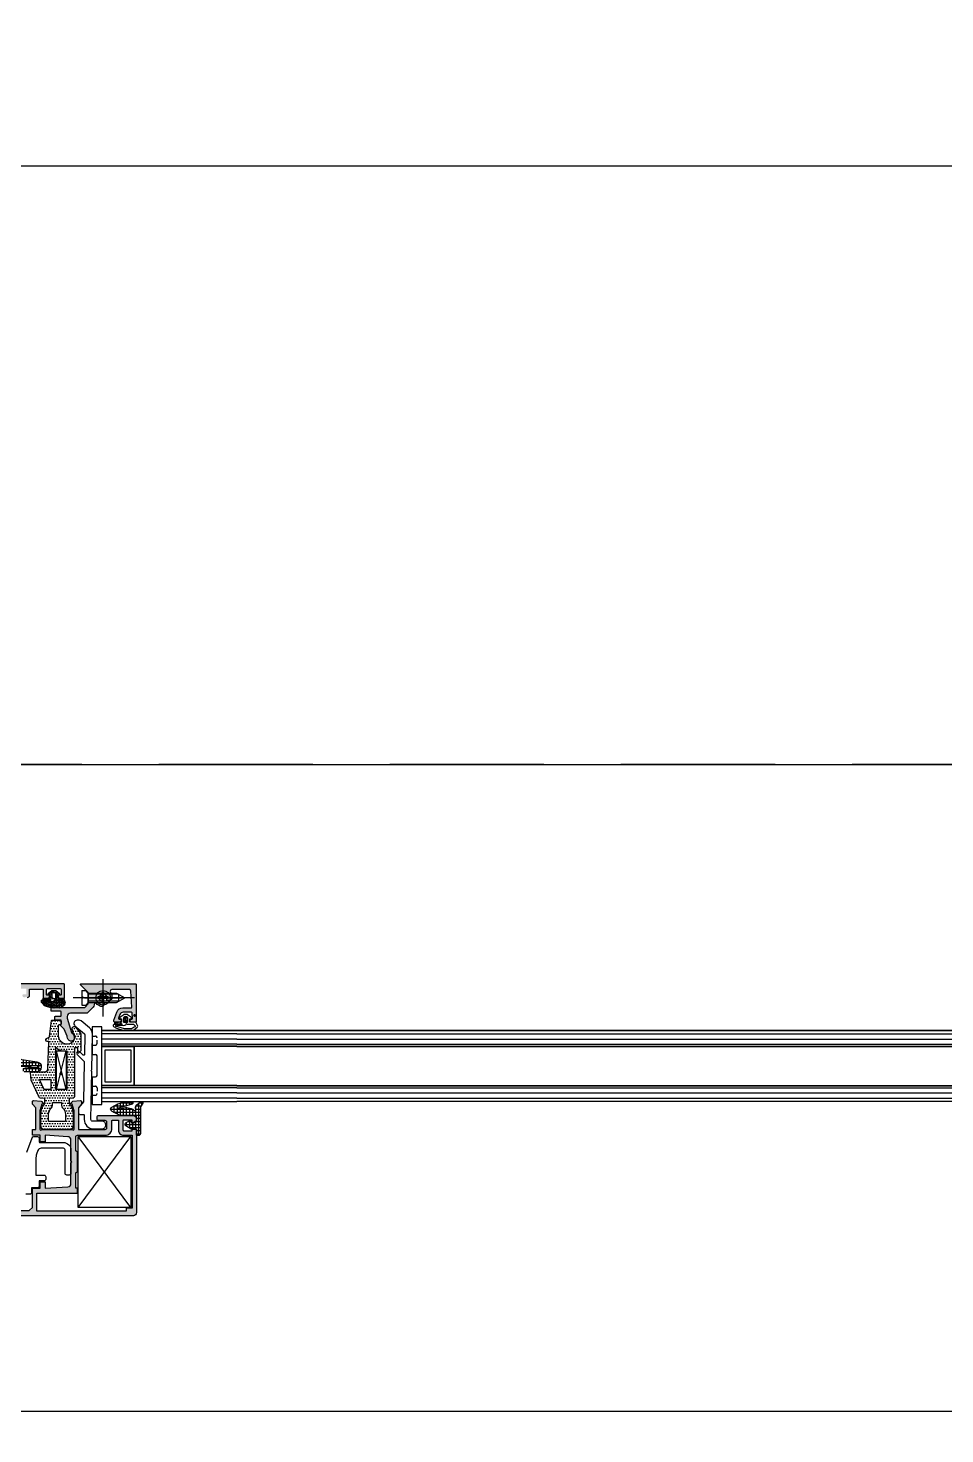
# Model space of a CAD drawing. Header units: inches. Extents: x 21 to 32698, y 13 to 3712.
# Drawn here: x 6170.08 to 6198.42, y 2561.39 to 2604.84 of the extents above; entities that cross this region are included whole.
import ezdxf

# ---------------------------------------------------------------- set-up
doc = ezdxf.new("R2010")
doc.units = ezdxf.units.IN
doc.header["$MEASUREMENT"] = 0
doc.set_wipeout_variables(frame=1)
for name, pattern in [('ACANSTGB', [0.354331, 0.15748, -0.03937, 0.03937, -0.03937, 0.03937, -0.03937]), ('AM_ISO08W050', [18, 12, -1.5, 3, -1.5]), ('AM_ISO08W050x2', [9, 6, -0.75, 1.5, -0.75]), ('DOT', [6.35, 0, -6.35]), ('IMPORT-HIDDEN2', [47.625, 31.75, -15.875])]:
    doc.linetypes.add(name, pattern=pattern)
for name, color, linetype, lineweight in [('Z_MİM_-KM-BEAM-RAY', 8, 'DOT', 25), ('Z_MİM_-KM-GLAZ', 8, 'Continuous', 25), ('Z_MİM_-KM-GLAZ-CURT', 8, 'Continuous', 25), ('Z_MİM_-KM-IZO-THERMAL', 8, 'Continuous', 25), ('Z_MİM_-KM-IZO-THERMAL-ROCKWOOL', 8, 'BATTING', 25), ('Z_MİM_-KM-PAINT', 8, 'Continuous', 25), ('Z_MİM_-KM-PATTERN-00', 8, 'Continuous', 25), ('Z_MİM_-KM-PAVEMENT', 8, 'Continuous', 25), ('Z_MİM_-KM-RAY-1', 8, 'IMPORT-HIDDEN2', 25), ('Z_MİM_-KM-STRS', 8, 'Continuous', 25), ('Z_MİM_-KM-WALL-PL', 8, 'Continuous', 25), ('Z_MİM_-KM-WALL-PLASTER', 8, 'Continuous', 25), ('Z_MİM_aksesuar_k', 8, 'Continuous', 25), ('Z_MİM_AM_4N', 8, 'Continuous', 25), ('Z_MİM_AM_7N', 8, 'AM_ISO08W050', 25), ('Z_MİM_fitiller_k', 8, 'Continuous', 25), ('Z_MİM_hatch_k', 8, 'Continuous', 25), ('Z_MİM_mennteşe_k', 8, 'Continuous', 25), ('Z_MİM_PROFIL', 8, 'Continuous', 25), ('Z_MİM_yazı_numara_k', 8, 'Continuous', 25)]:
    doc.layers.add(name, color=color, linetype=linetype, lineweight=lineweight)
doc.linetypes.add('BATTING', pattern='A,0.00254,-2.54,[134,ltypeshp.shx,S=2.54,R=0,X=-2.54,Y=0],-5.08,[134,ltypeshp.shx,S=2.54,R=180,X=2.54,Y=0],-2.54', length=10.16254)

# ---------------------------------------------------------------- blocks, each defined once
blk = doc.blocks.new('TRETUVAR')
at = {"layer": 'Z_MİM_-KM-PATTERN-00'}
h = blk.add_hatch(dxfattribs=at)
h.set_pattern_fill('AR-B816', color=256, scale=0.3, angle=90)
h.set_pattern_definition([(90, (21322.77, 490.03), (-60.96, 4e-15), []), (180, (21322.77, 490.03), (-60.96, -60.96), [60.96, -60.96])])
h.paths.add_polyline_path([(22632.772, 2700.032), (19252.772, 2700.032), (19252.772, 2750.032), (19097.772, 2750.032), (19097.772, 2610.032), (22542.772, 2610.032), (22542.772, 2080.13), (22697.772, 2080.13), (22697.772, 1460.13), (22542.772, 1460.13), (22542.772, 980.032), (21222.771, 980.032), (21222.771, 590.032), (20152.772, 590.032), (20152.772, 980.032), (19012.772, 980.032), (19012.775, 1635.031), (18722.771, 1635.031), (18722.772, 2610.032), (18807.772, 2610.032), (18807.772, 2750.032), (18632.772, 2750.032), (18632.771, 1545.031), (18922.774, 1545.031), (18922.771, 890.032), (19882.772, 890.032), (19882.772, 665.017), (20022.751, 665.033), (20022.77, 490.032), (21322.771, 490.032), (21322.771, 890.032), (22632.772, 890.032), (22632.772, 1220.13), (22797.772, 1220.13), (22797.772, 2180.13), (22632.772, 2180.13)])
h.paths.add_polyline_path([(19082.772, 2750.032), (18822.772, 2750.032), (18822.772, 2610.032), (19082.772, 2610.032)], flags=16)
at = {"layer": 'Z_MİM_-KM-PAVEMENT'}
blk.add_lwpolyline([(22542.772, 1460.13), (22542.772, 980.032), (21222.771, 980.032), (21222.771, 590.032), (20152.772, 590.032), (20152.772, 980.032), (19012.772, 980.032), (19012.775, 1635.031), (18722.771, 1635.031), (18722.772, 2610.032), (22542.772, 2610.032), (22542.772, 2080.13), (22697.772, 2080.13), (22697.772, 1460.13)], close=True, dxfattribs=at)
blk = doc.blocks.new('*U77')
blk.add_wipeout([(160, -25), (160, 16.5), (0, 16.5), (0, -25)])
at = {"layer": 'Z_MİM_fitiller_k'}
h = blk.add_hatch(dxfattribs=at)
h.set_pattern_fill('NET', color=256, scale=0.03, style=0)
h.set_pattern_definition([(360, (-28.46501, -112.98879), (0, 0.09525), []), (90, (-28.46501, -112.98879), (-0.09525, 0), [])])
h.paths.add_polyline_path([(8.593, -9.192, -0.938467), (8.568, -9.504), (8.221, -9.504, -1), (8.221, -9.377), (8.411, -9.357), (8.586, -9.375, 1.05449), (8.592, -9.316), (8.41, -9.335, -0.025541), (8.39, -9.336), (7.442, -9.336, 0.414214), (7.242, -9.536), (7.242, -9.765, -0.414214), (7.142, -9.865), (7.112, -9.865, -0.414214), (7.092, -9.845), (7.092, -9.735, 0.392414), (7.074, -9.715, 0.010057), (7.072, -9.714), (6.952, -9.714, 0.079637), (6.946, -9.715), (6.912, -9.715), (6.912, -9.766, -0.612814), (6.881, -9.783), (6.797, -9.712, -0.219402), (6.762, -9.636), (6.762, -9.433, -0.219402), (6.797, -9.357), (6.881, -9.286, -0.612814), (6.912, -9.302), (6.912, -9.353), (6.946, -9.353, 0.07964), (6.952, -9.354), (7.072, -9.354, 0.414214), (7.092, -9.334), (7.092, -8.983, 0.317837), (7.112, -8.954), (7.112, -8.895, 0.175452), (7.105, -8.876), (7.092, -8.86), (7.092, -8.858, 0.175452), (7.069, -8.794), (7.027, -8.743, -0.175452), (7.022, -8.73), (7.022, -8.656, -0.414214), (7.042, -8.636), (7.057, -8.636, -0.293333), (7.148, -8.694), (7.239, -8.893, 0.252372), (7.391, -9.007)])
h.paths.add_polyline_path([(7.037, -9.447), (6.925, -9.447, 0.414213), (6.86, -9.512), (6.86, -9.512), (6.86, -9.556, 0.414214), (6.925, -9.621), (7.037, -9.621, 0.414213), (7.102, -9.556), (7.102, -9.512, 0.414214)], flags=16)
h = blk.add_hatch(dxfattribs=at)
h.set_pattern_fill('NET', color=256, scale=0.03, style=0)
h.set_pattern_definition([(360, (-59.56336, -46.80462), (0, 0.09525), []), (90, (-59.56336, -46.80462), (-0.09525, 0), [])])
h.paths.add_polyline_path([(11.504, -10.64, -0.136845), (11.596, -10.695, 0.776158), (11.647, -10.667, -0.177279), (11.659, -10.53), (11.799, -10.427, -0.088217), (11.805, -10.424), (11.816, -10.424, -0.033998), (11.818, -10.425), (11.856, -10.442, -0.452425), (11.865, -10.47), (11.792, -10.59), (11.792, -11.414, -0.414214), (11.732, -11.474), (11.692, -11.474, -0.414214), (11.672, -11.454), (11.672, -11.274), (11.518, -11.274, -0.131652), (11.508, -11.272), (11.345, -11.178, -0.604052), (11.35, -11.072), (11.473, -11.013, -0.442426), (11.501, -11.024), (11.523, -11.087, 0.440011), (11.551, -11.098), (11.661, -11.047, 0.291473), (11.672, -11.029), (11.672, -10.874, 0.414214), (11.652, -10.854), (11.226, -10.854, -0.046127), (11.207, -10.853, -0.130851), (10.887, -10.7, -0.464272), (10.887, -10.608), (11.021, -10.532, -0.11389), (11.322, -10.44), (11.519, -10.426, -0.874771), (11.535, -10.504), (11.115, -10.629, 2.027799), (11.119, -10.649), (11.326, -10.612, -0.109518), (11.412, -10.616)])
at = {"layer": 'Z_MİM_hatch_k'}
h = blk.add_hatch(dxfattribs=at)
h.set_pattern_fill('NET3', color=256, scale=0.025, angle=90, style=0)
h.set_pattern_definition([(90, (-377.95019, -41.75843), (-0.079375, 0), []), (150, (-377.95019, -41.75843), (-0.0396875, -0.068740766), []), (210, (-377.95019, -41.75843), (0.0396875, -0.068740766), [])])
h.paths.add_polyline_path([(9.332, -7.521), (9.039, -7.523), (8.817, -7.449), (8.731, -7.359, -1.195775), (8.788, -7.298, -0.242322), (8.767, -7.257, -0.414214), (8.787, -7.237), (8.987, -7.237), (8.987, -7.127), (8.947, -7.127, -0.715976), (8.935, -7.091), (9.052, -7.001, -0.165518), (9.064, -6.997), (9.161, -6.997, -0.165518), (9.173, -7.001), (9.289, -7.091, -0.715976), (9.277, -7.127), (9.237, -7.127), (9.237, -7.237), (9.417, -7.237, -0.414214), (9.437, -7.257), (9.474, -7.38, -0.230034), (9.454, -7.42)])
h.paths.add_polyline_path([(9.071, -7.335, -2.287639), (9.152, -7.293, 0.664495), (9.118, -7.307), (9.118, -7.328, -0.376032)], flags=16)
h.paths.add_polyline_path([(9.085, -7.066), (9.047, -7.09), (9.047, -7.237), (9.177, -7.237), (9.177, -7.09), (9.139, -7.066, 0.292354)], flags=16)
h = blk.add_hatch(dxfattribs=at)
h.set_pattern_fill('NET3', color=256, scale=0.025, angle=90, style=0)
h.set_pattern_definition([(90, (-378.75496, -42.79575), (-0.079375, 0), []), (150, (-378.75496, -42.79575), (-0.0396875, -0.068740766), []), (210, (-378.75496, -42.79575), (0.0396875, -0.068740766), [])])
h.paths.add_polyline_path([(11.009, -7.974), (11.205, -7.994, -1.101917), (11.2, -8.044), (11.036, -8.044, -0.411763), (10.989, -7.994, -0.405658)])
h.paths.add_polyline_path([(11.522, -8.16, 0.177462), (11.554, -8.148), (11.589, -8.118, -0.135959), (11.637, -8.103, 1.955512), (11.635, -8.095), (11.633, -8.092, -0.633838), (11.643, -8.095, -0.463847), (11.641, -8.103, 0.146482), (11.589, -8.118), (11.54, -8.16)], flags=17)
h.paths.add_polyline_path([(11.307, -7.803), (11.269, -7.828), (11.269, -7.974), (11.399, -7.974), (11.399, -7.828), (11.361, -7.803, 0.292354)], flags=17)
h = blk.add_hatch(dxfattribs=at)
h.set_pattern_fill('DOTS', color=256, scale=0.05, style=0)
h.set_pattern_definition([(360, (-34.548796, -103.00683), (0.0396875, 0.079375), [0, -0.079375])])
h.paths.add_polyline_path([(9.712, -11.184, -0.414214), (9.612, -11.284), (8.812, -11.284, -0.414214), (8.712, -11.184), (8.712, -10.814, -0.178739), (8.832, -10.489), (8.832, -10.326), (8.697, -10.314, -0.267949), (8.656, -10.286), (8.41, -9.758), (8.394, -9.526, -0.434812), (8.414, -9.504), (8.929, -9.504), (8.932, -9.411, 0.017432), (8.932, -9.404), (8.961, -8.587, 0.450467), (8.941, -8.564), (8.911, -8.564, -0.791418), (8.888, -8.47), (8.981, -8.423), (9.042, -7.922, -0.378866), (9.062, -7.904), (9.292, -7.904, -1.732051), (9.249, -7.979, 0.300347), (9.252, -8.034), (9.252, -8.328, 0.891613), (9.766, -8.476), (9.681, -8.181, -0.810647), (9.784, -8.126), (9.929, -8.298, -0.176327), (9.952, -8.362), (9.952, -8.764), (9.752, -8.764), (9.752, -10.266, -0.388879), (9.707, -10.316), (9.592, -10.326), (9.592, -10.489, -0.178739), (9.712, -10.814)])
h.paths.add_polyline_path([(9.352, -10.454), (9.352, -10.595, -0.255924), (9.472, -10.814), (9.472, -11.044), (8.952, -11.044), (8.952, -10.814, -0.255924), (9.072, -10.595), (9.072, -10.454)], flags=16)
h.paths.add_polyline_path([(9.512, -10.054), (9.512, -8.854), (9.355, -8.854, -0.105295), (9.172, -8.746), (9.172, -10.054)], flags=16)
h.paths.add_polyline_path([(9.022, -10.054), (9.022, -9.744), (8.669, -9.744), (8.813, -10.054)], flags=16)
h = blk.add_hatch(color=256, dxfattribs=at)
h.paths.add_polyline_path([(8.452, -11.444, 0.414214), (8.472, -11.464), (8.692, -11.464), (8.692, -11.664), (8.842, -11.664), (8.842, -11.464), (9.549, -11.509, -0.396047), (9.642, -11.608), (9.642, -12.254), (9.672, -12.284), (9.642, -12.314), (9.642, -12.96, -0.396047), (9.549, -13.06), (8.842, -13.104), (8.842, -12.904), (8.692, -12.904), (8.692, -13.104), (8.472, -13.104, 0.414214), (8.452, -13.124), (8.452, -13.694), (8.365, -13.782, -0.200592), (8.336, -13.794), (7.322, -13.794, -0.414214), (7.302, -13.774), (7.302, -13.554), (7.166, -13.554, 0.312902), (7.119, -13.587), (7.104, -13.627, 0.523343), (7.122, -13.654), (7.182, -13.654, -0.414214), (7.202, -13.674), (7.202, -13.764, -0.414214), (7.152, -13.814), (6.792, -13.814, -0.414214), (6.742, -13.764), (6.742, -13.674, -0.414214), (6.762, -13.654), (6.822, -13.654, 0.523343), (6.841, -13.627), (6.826, -13.587, 0.312902), (6.779, -13.554), (6.667, -13.554), (6.642, -13.554), (6.642, -13.934, 0.414214), (6.662, -13.954), (11.572, -13.954, 0.414214), (11.672, -13.854), (11.672, -11.294, 0.414214), (11.652, -11.274), (11.552, -11.274, 0.414214), (11.532, -11.294), (11.532, -11.324), (11.272, -11.324, -0.414214), (11.252, -11.304), (11.252, -11.014, -0.414214), (11.272, -10.994), (11.532, -10.994), (11.532, -11.064, 0.57735), (11.562, -11.082), (11.662, -11.024, 0.267949), (11.672, -11.007), (11.672, -10.954, 0.414214), (11.572, -10.854), (10.502, -10.854, 0.414214), (10.452, -10.904), (10.452, -10.964, 0.414214), (10.502, -11.014), (10.702, -11.014, -0.414214), (10.752, -11.064), (10.752, -11.234, -0.414214), (10.702, -11.284), (9.872, -11.284), (9.872, -10.614), (9.965, -10.503, 0.175452), (9.972, -10.484), (9.972, -10.424, 0.440011), (9.94, -10.395), (9.699, -10.416, 0.176327), (9.687, -10.421), (9.648, -10.46, 0.573146), (9.657, -10.494), (9.685, -10.501), (9.742, -10.714), (9.742, -11.274, -0.843039), (9.684, -11.284), (8.741, -11.284, -0.843039), (8.682, -11.274), (8.682, -10.714), (8.739, -10.501), (8.768, -10.494, 0.573146), (8.777, -10.46), (8.738, -10.421, 0.176327), (8.725, -10.416), (8.485, -10.395, 0.440011), (8.452, -10.424), (8.452, -10.484, 0.175452), (8.459, -10.503), (8.552, -10.614), (8.552, -11.284), (8.472, -11.284, 0.414214), (8.452, -11.304)])
h.paths.add_polyline_path([(11.532, -11.464), (11.532, -13.714), (11.352, -13.714), (11.352, -13.814), (8.592, -13.814), (8.592, -13.254), (9.792, -13.254), (9.842, -13.254), (9.842, -13.104), (9.792, -13.104), (9.792, -12.624), (9.842, -12.584), (9.842, -11.984), (9.792, -11.944), (9.792, -11.514, -0.414214), (9.842, -11.464), (10.702, -11.464, 0.414214), (10.912, -11.254), (10.912, -11.014, -0.414214), (10.932, -10.994), (11.112, -10.994), (11.112, -11.304, 0.414214), (11.272, -11.464)], flags=16)
at = {"layer": 'Z_MİM_PROFIL'}
h = blk.add_hatch(color=256, dxfattribs=at)
h.paths.add_polyline_path([(4.842, -7.164, -0.447214), (4.82, -7.184, -0.381966), (4.642, -6.986), (4.642, -6.804, -0.414214), (4.662, -6.784), (9.422, -6.784, -0.414214), (9.442, -6.804), (9.442, -7.234), (9.306, -7.234, -0.746966), (9.278, -7.142, 0.236898), (9.262, -7.134), (9.342, -7.134), (9.342, -6.924), (8.882, -6.924), (8.882, -7.134), (8.962, -7.134, -4.221222), (8.946, -7.142, -0.746966), (8.919, -7.234), (8.782, -7.234), (8.782, -6.944), (8.362, -6.944), (8.362, -7.144, -0.742955), (8.252, -7.178, -1.074745), (8.158, -7.104), (8.262, -7.104), (8.262, -6.934), (7.222, -6.934), (7.222, -7.104), (7.327, -7.104, -0.648232), (7.282, -7.204), (7.162, -7.204, -0.414214), (7.102, -7.144), (7.102, -6.954), (6.742, -6.954), (6.742, -7.684), (6.712, -7.714), (6.742, -7.744), (6.742, -8.473), (7.096, -8.417, -0.461006), (7.142, -8.457), (7.142, -8.578, -0.368919), (7.109, -8.618), (7.012, -8.633), (7.012, -8.764), (7.105, -8.876, -0.697699), (7.077, -8.925, -1.138359), (7.08, -8.984), (6.839, -8.963, -0.176327), (6.827, -8.957), (6.809, -8.939), (6.89, -8.634), (6.881, -8.634, 0.707107), (6.824, -8.634), (5.942, -8.634), (5.061, -8.634, 0.843039), (5.002, -8.644), (5.002, -8.664), (5.076, -8.939), (5.058, -8.957, -0.176327), (5.045, -8.963), (4.805, -8.984, -1.138359), (4.807, -8.925, -0.697699), (4.779, -8.876), (4.872, -8.764), (4.872, -8.633), (4.776, -8.618, -0.368919), (4.742, -8.578), (4.742, -8.457, -0.461006), (4.789, -8.417), (5.142, -8.473), (5.142, -7.744), (5.172, -7.714), (5.142, -7.684), (5.142, -6.954), (4.842, -6.954)])
h.paths.add_polyline_path([(6.572, -8.474), (6.572, -8.274), (6.602, -8.274), (6.602, -7.154), (6.572, -7.154), (6.572, -6.954), (5.942, -6.954), (5.312, -6.954), (5.312, -7.154), (5.282, -7.154), (5.282, -8.274), (5.312, -8.274), (5.312, -8.474), (5.942, -8.474)], flags=16)
blk.add_hatch(color=256, dxfattribs=at).paths.add_polyline_path([(10.179, -7.055), (9.943, -6.819, -0.668179), (9.957, -6.784), (11.644, -6.784, -0.414214), (11.664, -6.804), (11.664, -7.974), (11.527, -7.974, -0.479475), (11.478, -7.914, -0.732886), (11.509, -7.869, 0.684518), (11.543, -7.853), (11.534, -7.664), (11.253, -7.664, 0.315299), (11.159, -7.73), (11.117, -7.848, 0.520567), (11.135, -7.874), (11.184, -7.874, -0.523343), (11.203, -7.901, -0.743381), (11.141, -7.974), (11.014, -7.974, -0.520567), (10.967, -7.907), (11.059, -7.656, -0.315299), (11.246, -7.524), (11.526, -7.524), (11.499, -7.012, 0.39896), (11.449, -6.964), (10.906, -6.964, 0.616747), (10.865, -7.044, -0.084286), (10.909, -7.129, -0.199477), (10.905, -7.167, -0.563498), (10.798, -7.301, -0.572963), (10.751, -7.25, 2.811597), (10.625, -7.334, -0.341999), (10.661, -7.367, -0.6163), (10.577, -7.483, -0.159853), (10.429, -7.395, 0.693564), (10.359, -7.421), (10.359, -7.438, -0.198912), (10.33, -7.509), (10.174, -7.665, -0.198942), (10.103, -7.694), (9.624, -7.694, 0.414217), (9.524, -7.794), (9.524, -7.831), (9.663, -8.315, -2.49922), (9.529, -8.413), (9.434, -8.19), (9.328, -8.083, -0.414214), (9.328, -8.055), (9.344, -8.039), (9.344, -7.904), (9.164, -7.904, -0.41418), (9.144, -7.884), (9.144, -7.804, -0.414214), (9.164, -7.784), (9.344, -7.784), (9.344, -7.634), (9.049, -7.634, -0.414214), (9.029, -7.614), (9.029, -7.534, -0.414214), (9.049, -7.514), (10.07, -7.514), (10.179, -7.405), (10.179, -7.236), (10.2, -7.214), (10.179, -7.193)])
at = {"layer": 'Z_MİM_yazı_numara_k'}
h = blk.add_hatch(dxfattribs=at)
h.set_pattern_fill('LINE', color=256, scale=0.0375, angle=45, style=0)
h.set_pattern_definition([(45, (87.064106, -24.7662816), (-0.00331456304, 0.00331456304), [])])
edge = h.paths.add_edge_path()
edge.add_arc((11.613, -7.761), 0.0271, 0, 360)
h = blk.add_hatch(dxfattribs=at)
h.set_pattern_fill('LINE', color=256, scale=0.0375, angle=45, style=0)
h.set_pattern_definition([(45, (84.784276, -22.961216), (-0.00331456304, 0.00331456304), [])])
edge = h.paths.add_edge_path()
edge.add_arc((9.333, -9.566), 0.0271, 0, 360)
for p, q in [((9.979, -6.989), (10.099, -6.989)), ((9.979, -6.989), (9.979, -7.439)), ((10.063, -7.214), (9.979, -7.189)), ((10.063, -7.214), (9.979, -7.24)), ((10.179, -7.069), (10.099, -6.989)), ((10.179, -7.359), (10.099, -7.439)), ((10.179, -7.069), (11.049, -7.069)), ((10.179, -7.069), (10.179, -7.359)), ((10.179, -7.359), (11.049, -7.359)), ((10.477, -7.189), (10.477, -7.24)), ((10.611, -7.189), (10.477, -7.189)), ((10.611, -7.24), (10.477, -7.24)), ((10.662, -7.054), (10.611, -7.054)), ((10.611, -7.189), (10.611, -7.054)), ((10.611, -7.374), (10.611, -7.24)), ((10.662, -7.374), (10.611, -7.374)), ((10.662, -7.189), (10.662, -7.054)), ((10.797, -7.189), (10.662, -7.189)), ((10.662, -7.374), (10.662, -7.24)), ((10.797, -7.24), (10.662, -7.24)), ((10.797, -7.189), (10.797, -7.24)), ((11.049, -7.069), (11.309, -7.214)), ((11.049, -7.359), (11.309, -7.214)), ((9.979, -7.439), (10.099, -7.439)), ((10.299, -8.964), (10.399, -8.964)), ((10.449, -9.614), (10.449, -9.014)), ((10.299, -9.664), (10.399, -9.664))]:
    blk.add_line(p, q)
at = {"linetype": 'ACANSTGB', "ltscale": 0.01}
for p, q in [((10.299, -8.399), (10.399, -8.399)), ((10.299, -8.679), (10.399, -8.679)), ((10.449, -8.629), (10.449, -8.449)), ((10.299, -9.949), (10.399, -9.949)), ((10.299, -10.229), (10.399, -10.229)), ((10.449, -9.999), (10.449, -10.179))]:
    blk.add_line(p, q, dxfattribs=at)
blk.add_lwpolyline([(10.299, -9.664), (10.299, -10.514), (10.599, -10.514), (10.599, -8.114), (10.299, -8.114), (10.299, -8.964)])
blk.add_circle((10.637, -7.214), 0.225)
for centre, start, end in [((10.399, -8.449), 0, 90), ((10.399, -8.629), 270, 0), ((10.399, -9.999), 0, 90), ((10.399, -10.179), 270, 0)]:
    blk.add_arc(centre, 0.05, start, end, dxfattribs=at)
for centre, start, end in [((10.399, -9.014), 0, 90), ((10.399, -9.614), 270, 0)]:
    blk.add_arc(centre, 0.05, start, end)
at = {"layer": 'Z_MİM_-KM-GLAZ-CURT'}
blk.add_lwpolyline([(0, 15), (0, 18.5), (160, 18.5), (160, 15)], dxfattribs=at)
at = {"layer": 'Z_MİM_-KM-RAY-1', "ltscale": 0.15}
for p, q in [((160, 0), (0, 0)), ((160, -20), (0, -20))]:
    blk.add_line(p, q, dxfattribs=at)
at = {"layer": 'Z_MİM_aksesuar_k'}
for p, q in [((10.599, -10.424), (10.599, -8.224)), ((14.772, -8.224), (10.599, -8.224)), ((10.599, -8.224), (14.772, -8.224)), ((14.772, -8.224), (74.256, -8.224)), ((74.256, -8.224), (14.772, -8.224)), ((14.772, -8.333), (10.599, -8.333)), ((14.772, -8.491), (10.599, -8.491)), ((14.772, -8.65), (10.599, -8.65)), ((14.772, -8.333), (74.256, -8.333)), ((14.772, -8.491), (74.256, -8.491)), ((14.772, -8.65), (74.256, -8.65)), ((9.192, -10.054), (9.492, -8.854)), ((9.492, -10.054), (9.192, -8.854)), ((14.772, -8.709), (10.599, -8.709)), ((14.772, -8.724), (10.599, -8.724)), ((11.595, -9.924), (11.595, -8.724)), ((14.772, -8.709), (74.256, -8.709)), ((14.772, -8.724), (74.256, -8.724)), ((14.772, -9.924), (10.599, -9.924)), ((14.772, -9.94), (10.599, -9.94)), ((14.772, -9.924), (74.256, -9.924)), ((14.772, -9.94), (74.256, -9.94)), ((14.772, -9.999), (10.599, -9.999)), ((14.772, -10.157), (10.599, -10.157)), ((14.772, -10.316), (10.599, -10.316)), ((10.599, -10.424), (14.772, -10.424)), ((14.772, -9.999), (74.256, -9.999)), ((14.772, -10.157), (74.256, -10.157)), ((14.772, -10.316), (74.256, -10.316)), ((74.256, -10.424), (14.772, -10.424)), ((9.868, -13.701), (11.498, -11.501)), ((11.498, -13.701), (9.868, -11.501))]:
    blk.add_line(p, q, dxfattribs=at)
for points in [[(9.192, -8.854), (9.492, -8.854), (9.492, -10.054), (9.192, -10.054)], [(11.595, -9.924), (10.599, -9.924), (10.599, -8.724), (11.595, -8.724)], [(11.495, -9.824), (10.699, -9.824), (10.699, -8.824), (11.495, -8.824)], [(11.498, -13.701), (9.868, -13.701), (9.868, -11.501), (11.498, -11.501)]]:
    blk.add_lwpolyline(points, close=True, dxfattribs=at)
at = {"layer": 'Z_MİM_AM_4N'}
for p, q in [((11.114, -7.105), (10.179, -7.105)), ((11.114, -7.323), (10.179, -7.323)), ((11.114, -7.105), (11.114, -7.323))]:
    blk.add_line(p, q, dxfattribs=at)
at = {"layer": 'Z_MİM_AM_7N', "linetype": 'AM_ISO08W050x2'}
for p, q in [((10.637, -7.789), (10.637, -6.639)), ((11.609, -7.214), (9.709, -7.214)), ((10.062, -7.214), (11.212, -7.214))]:
    blk.add_line(p, q, dxfattribs=at)
at = {"layer": 'Z_MİM_fitiller_k'}
for points in [[(9.237, -7.217), (9.237, -7.127), (9.277, -7.127, 0.715976), (9.289, -7.091), (9.173, -7.001, 0.165518), (9.161, -6.997), (9.064, -6.997, 0.165518), (9.052, -7.001), (8.935, -7.091, 0.715976), (8.947, -7.127), (8.987, -7.127), (8.987, -7.217, -0.414214), (8.967, -7.237), (8.787, -7.237, 0.414214), (8.767, -7.257, 0.414214), (8.817, -7.307), (8.993, -7.303, -0.117448), (9.009, -7.307, -0.400605), (8.99, -7.315, -0.053856), (8.961, -7.314, 0.000634), (8.96, -7.314), (8.764, -7.304, 0.770223), (8.738, -7.366), (8.817, -7.449), (9.039, -7.523), (9.332, -7.521), (9.456, -7.418, 0.218314), (9.474, -7.38), (9.437, -7.257, 0.414214), (9.417, -7.237), (9.257, -7.237, -0.414214)], [(8.812, -7.358), (8.857, -7.384), (9.051, -7.453), (9.287, -7.451, 0.177462), (9.319, -7.439), (9.336, -7.425, -0.076022), (9.404, -7.386, 0.346278), (9.415, -7.362, -0.000523), (9.415, -7.362, -0.025659), (9.404, -7.351), (9.367, -7.307), (9.187, -7.307, -0.196262), (9.152, -7.293, 0.664495), (9.118, -7.307), (9.118, -7.328, -0.376032), (9.071, -7.335), (8.85, -7.345, -0.219372), (8.829, -7.339, 1.523096)], [(9.139, -7.066, 0.292354), (9.085, -7.066), (9.056, -7.084, 0.255859), (9.047, -7.101), (9.047, -7.217, 0.414214), (9.067, -7.237), (9.157, -7.237, 0.414214), (9.177, -7.217), (9.177, -7.101, 0.255859), (9.168, -7.084)], [(11.459, -7.954), (11.459, -7.864), (11.499, -7.864, 0.715976), (11.511, -7.828), (11.394, -7.739, 0.165518), (11.382, -7.734), (11.285, -7.734, 0.165518), (11.273, -7.739), (11.157, -7.828, 0.715976), (11.169, -7.864), (11.209, -7.864), (11.209, -7.954, -0.414214), (11.189, -7.974), (11.009, -7.974, 0.414214), (10.989, -7.994, 0.423058), (11.039, -8.044), (11.2, -8.044, 0.196262), (11.219, -8.041, -0.661044), (11.211, -8.055, 0.148078), (11.182, -8.052, 0.000634), (11.182, -8.052), (10.986, -8.041, 0.770223), (10.959, -8.103), (11.052, -8.159), (11.274, -8.232), (11.566, -8.23), (11.691, -8.128, 0.218314), (11.708, -8.09), (11.659, -7.994, 0.414214), (11.639, -7.974), (11.479, -7.974, -0.414214)], [(11.361, -7.803, 0.292354), (11.307, -7.803), (11.278, -7.822, 0.255859), (11.269, -7.839), (11.269, -7.954, 0.414214), (11.289, -7.974), (11.379, -7.974, 0.414214), (11.399, -7.954), (11.399, -7.839, 0.255859), (11.39, -7.822)], [(11.034, -8.093), (11.085, -8.101), (11.285, -8.162), (11.522, -8.16, 0.177462), (11.554, -8.148), (11.57, -8.134, -0.203511), (11.637, -8.103, 0.732657), (11.643, -8.095, 0.410363), (11.636, -8.09, 0.416483), (11.628, -8.087), (11.589, -8.044), (11.408, -8.044, -0.196262), (11.373, -8.03, 0.664495), (11.339, -8.044), (11.331, -8.058, -0.219093), (11.257, -8.078), (11.094, -8.076, -0.13878), (11.035, -8.071, 1.356329)], [(11.792, -11.414, -0.414214), (11.732, -11.474), (11.692, -11.474, -0.414214), (11.672, -11.454), (11.672, -11.274), (11.518, -11.274, -0.131652), (11.508, -11.272), (11.345, -11.178, -0.604052), (11.35, -11.072), (11.473, -11.013, -0.442426), (11.501, -11.024), (11.523, -11.087, 0.440011), (11.551, -11.098), (11.661, -11.047, 0.291473), (11.672, -11.029), (11.672, -10.874, 0.414214), (11.652, -10.854), (11.226, -10.854, -0.046127), (11.207, -10.853, -0.130851), (10.887, -10.7, -0.464272), (10.887, -10.608), (11.021, -10.532, -0.11389), (11.322, -10.44), (11.519, -10.426, -0.916331), (11.531, -10.505), (11.115, -10.629, 2.027799), (11.119, -10.649), (11.326, -10.612, -0.109518), (11.412, -10.616), (11.504, -10.64, -0.136845), (11.596, -10.695, 0.776158), (11.647, -10.667, -0.177279), (11.659, -10.53), (11.799, -10.427, -0.088217), (11.805, -10.424), (11.816, -10.424, -0.033998), (11.818, -10.425), (11.856, -10.442, -0.452425), (11.865, -10.47), (11.792, -10.59)]]:
    blk.add_lwpolyline(points, format="xyb", close=True, dxfattribs=at)
for points in [[(8.221, -9.377), (8.411, -9.357), (8.586, -9.375, 1.05449), (8.592, -9.316), (8.411, -9.334, -0.026186), (8.39, -9.336), (7.442, -9.336, 0.414214)], [(7.391, -9.007), (8.593, -9.192, -0.938467), (8.568, -9.504), (8.221, -9.504, -1)]]:
    blk.add_lwpolyline(points, format="xyb", dxfattribs=at)
at = {"layer": 'Z_MİM_hatch_k'}
for points in [[(9.611, -10.324, 0.388879), (9.592, -10.344), (9.592, -10.482, 0.175046), (9.597, -10.495, -0.175046), (9.712, -10.814), (9.712, -11.184, -0.414214), (9.612, -11.284), (8.812, -11.284, -0.414214), (8.712, -11.184), (8.712, -10.814, -0.175046), (8.828, -10.495, 0.175046), (8.832, -10.482), (8.832, -10.344, 0.388879), (8.814, -10.324), (8.697, -10.314, -0.267949), (8.656, -10.286), (8.41, -9.758), (8.394, -9.526, -0.434812), (8.414, -9.504), (8.832, -9.504, 0.414214), (8.932, -9.404), (8.961, -8.587, 0.450467), (8.941, -8.564), (8.911, -8.564, -0.791418), (8.888, -8.47), (8.971, -8.428, 0.251345), (8.982, -8.413), (9.042, -7.922, -0.378866), (9.062, -7.904), (9.292, -7.904, -0.414214), (9.342, -7.954), (9.342, -8.004, -0.414214), (9.292, -8.054), (9.272, -8.054, 0.414214), (9.252, -8.074), (9.252, -8.407, 0.052578), (9.255, -8.428, 0.641753), (9.732, -8.535, 0.163753), (9.752, -8.474), (9.752, -8.436, 0.07045), (9.75, -8.422), (9.681, -8.181, -0.810647), (9.784, -8.126), (9.929, -8.298, -0.176327), (9.952, -8.362), (9.952, -8.832, -0.198912), (9.938, -8.867), (9.886, -8.919, -0.668179), (9.852, -8.904), (9.852, -8.764), (9.752, -8.764), (9.752, -10.266, -0.388879), (9.707, -10.316)], [(9.355, -8.854), (9.512, -8.854), (9.512, -10.054), (9.172, -10.054), (9.172, -8.746, 0.105295)], [(9.352, -10.454), (9.352, -10.546, 0.213422), (9.386, -10.621, -0.213422), (9.472, -10.814), (9.472, -11.044), (8.952, -11.044), (8.952, -10.814, -0.213422), (9.039, -10.621, 0.213422), (9.072, -10.546), (9.072, -10.454)], [(11.112, -11.304, 0.414214), (11.272, -11.464), (11.532, -11.464), (11.532, -13.714), (11.352, -13.714), (11.352, -13.814), (8.592, -13.814), (8.592, -13.254), (9.792, -13.254), (9.842, -13.254), (9.842, -13.104), (9.792, -13.104), (9.792, -12.624), (9.842, -12.584), (9.842, -11.984), (9.792, -11.944), (9.792, -11.514, -0.414214), (9.842, -11.464), (10.702, -11.464, 0.414214), (10.912, -11.254), (10.912, -11.014, -0.414214), (10.932, -10.994), (11.112, -10.994)], [(9.792, -11.514, -0.414214), (9.842, -11.464), (10.702, -11.464, 0.414214), (10.912, -11.254), (10.912, -11.014, -0.414214), (10.932, -10.994), (11.112, -10.994), (11.112, -11.304, 0.414214), (11.272, -11.464), (11.532, -11.464), (11.532, -13.714), (11.352, -13.714), (11.352, -13.814), (8.592, -13.814), (8.592, -13.254), (9.792, -13.254), (9.842, -13.254), (9.842, -13.104), (9.792, -13.104), (9.792, -12.624), (9.842, -12.584), (9.842, -11.984), (9.792, -11.944)], [(11.112, -11.304, 0.414214), (11.272, -11.464), (11.532, -11.464), (11.532, -13.714), (11.352, -13.714), (11.352, -13.814), (8.592, -13.814), (8.592, -13.254), (9.792, -13.254), (9.842, -13.254), (9.842, -13.104), (9.792, -13.104), (9.792, -12.624), (9.842, -12.584), (9.842, -11.984), (9.792, -11.944), (9.792, -11.514, -0.414214), (9.842, -11.464), (10.702, -11.464, 0.414214), (10.912, -11.254), (10.912, -11.014, -0.414214), (10.932, -10.994), (11.112, -10.994)]]:
    blk.add_lwpolyline(points, format="xyb", close=True, dxfattribs=at)
for points in [[(10.052, -10.974, 0.419335), (10.342, -11.269), (10.602, -11.269, 1), (10.602, -11.029), (10.312, -11.029, -0.419335), (10.262, -10.979), (10.288, -9.499, 0.198912), (10.282, -9.485), (10.267, -9.469), (10.283, -9.454, 0.198912), (10.289, -9.44), (10.308, -8.351, 0.226277), (10.215, -8.148), (9.959, -7.933, 0.176327), (9.895, -7.909), (9.833, -7.909, 0.700208), (9.768, -8.086), (10.061, -8.332, -0.226277), (10.068, -8.347), (10.057, -8.974, -0.661886), (10.023, -8.988), (9.922, -8.887, 1), (9.837, -8.972), (10.047, -9.182, -0.203452), (10.053, -9.197), (10.032, -10.421, -0.170958), (10.027, -10.434), (9.884, -10.605, 0.175452), (9.872, -10.637), (9.872, -10.769, 0.414214), (9.922, -10.819), (10.032, -10.819, -0.414214), (10.052, -10.839), (10.052, -10.989)], [(7.322, -13.794), (8.336, -13.794, 0.200592), (8.365, -13.782), (8.452, -13.694), (8.452, -13.124, -0.414214), (8.472, -13.104), (8.692, -13.104), (8.692, -12.904), (8.842, -12.904), (8.842, -13.104), (9.549, -13.06, 0.396047), (9.642, -12.96), (9.642, -12.314), (9.672, -12.284), (9.642, -12.254), (9.642, -11.608, 0.396047), (9.549, -11.509), (8.842, -11.464), (8.842, -11.664), (8.692, -11.664), (8.692, -11.464), (8.472, -11.464, -0.414214), (8.452, -11.444), (8.452, -11.304, -0.414214), (8.472, -11.284), (8.552, -11.284), (8.552, -10.614), (8.459, -10.503, -0.175452), (8.452, -10.484), (8.452, -10.424, -0.440011), (8.485, -10.395), (8.725, -10.416, -0.176327), (8.738, -10.421), (8.777, -10.46, -0.573146), (8.768, -10.494), (8.739, -10.501), (8.682, -10.714), (8.682, -11.274, 0.843039), (8.741, -11.284), (9.684, -11.284, 0.843039), (9.742, -11.274), (9.742, -10.714), (9.685, -10.501), (9.657, -10.494, -0.573146), (9.648, -10.46), (9.687, -10.421, -0.176327), (9.699, -10.416), (9.94, -10.395, -0.440011), (9.972, -10.424), (9.972, -10.484, -0.175452), (9.965, -10.503), (9.872, -10.614), (9.872, -11.284), (10.702, -11.284, 0.414214), (10.752, -11.234), (10.752, -11.064, 0.414214), (10.702, -11.014), (10.502, -11.014, -0.414214), (10.452, -10.964), (10.452, -10.904, -0.414214), (10.502, -10.854), (11.572, -10.854, -0.414214), (11.672, -10.954), (11.672, -11.007, -0.267949), (11.662, -11.024), (11.562, -11.082, -0.57735), (11.532, -11.064), (11.532, -10.994), (11.272, -10.994, 0.414214), (11.252, -11.014), (11.252, -11.304, 0.414214), (11.272, -11.324), (11.532, -11.324), (11.532, -11.294, -0.414214), (11.552, -11.274), (11.652, -11.274, -0.414214), (11.672, -11.294), (11.672, -13.854, -0.414214), (11.572, -13.954), (6.662, -13.954, -0.414214)]]:
    blk.add_lwpolyline(points, format="xyb", dxfattribs=at)
blk.add_lwpolyline([(8.669, -9.744), (9.022, -9.744), (9.022, -10.054), (8.813, -10.054)], close=True, dxfattribs=at)
at = {"layer": 'Z_MİM_mennteşe_k'}
blk.add_lwpolyline([(8.28, -11.99), (8.442, -11.543, -0.339454), (8.491, -11.506), (8.612, -11.506, -0.414214), (8.662, -11.556), (8.662, -11.669, 0.414214), (8.682, -11.689), (9.412, -11.689, -0.414214), (9.642, -11.919), (9.642, -12.646, -0.414214), (9.592, -12.696), (9.512, -12.696, -0.414214), (9.462, -12.646), (9.462, -11.919, 0.414214), (9.412, -11.869), (8.717, -11.869, 0.315616), (8.623, -11.935), (8.58, -12.052, 0.087198), (8.562, -12.155), (8.562, -12.699), (8.812, -12.699, -0.414214), (8.862, -12.749), (8.862, -12.829, -0.414214), (8.812, -12.879), (8.662, -12.879), (8.662, -13.036, -0.414214), (8.612, -13.086), (8.422, -13.086), (8.422, -13.236, -0.414214), (8.372, -13.286), (8.246, -13.286, 0.198912)], format="xyb", dxfattribs=at)
at = {"layer": 'Z_MİM_PROFIL'}
for points in [[(8.302, -7.204, 0.414214), (8.362, -7.144), (8.362, -6.944), (8.762, -6.944, -0.414214), (8.782, -6.964), (8.782, -7.234), (8.919, -7.234, 0.312902), (8.966, -7.202), (8.981, -7.161, 0.523343), (8.962, -7.134), (8.902, -7.134, -0.414214), (8.882, -7.114), (8.882, -6.974, -0.414214), (8.932, -6.924), (9.292, -6.924, -0.414214), (9.342, -6.974), (9.342, -7.114, -0.414214), (9.322, -7.134), (9.262, -7.134, 0.523343), (9.244, -7.161), (9.259, -7.202, 0.312902), (9.306, -7.234), (9.442, -7.234), (9.442, -6.804, 0.414214), (9.422, -6.784), (4.662, -6.784, 0.414214)], [(9.344, -7.654, 0.414243), (9.324, -7.634), (9.049, -7.634, -0.414214), (9.029, -7.614), (9.029, -7.534, -0.414214), (9.049, -7.514), (10.057, -7.514, 0.198912), (10.079, -7.506), (10.17, -7.414, 0.198912), (10.179, -7.393), (10.179, -7.236), (10.2, -7.214), (10.179, -7.193), (10.179, -7.055), (9.943, -6.819, -0.668179), (9.957, -6.784), (11.644, -6.784, -0.414214), (11.664, -6.804), (11.664, -7.974), (11.527, -7.974, -0.312902), (11.48, -7.942), (11.465, -7.901, -0.523343), (11.484, -7.874), (11.523, -7.874, 0.429634), (11.543, -7.853), (11.535, -7.683, 0.39896), (11.515, -7.664), (11.253, -7.664, 0.315299), (11.159, -7.73), (11.117, -7.848, 0.520567), (11.135, -7.874), (11.184, -7.874, -0.523343), (11.203, -7.901), (11.188, -7.942, -0.312902), (11.141, -7.974), (11.014, -7.974, -0.520567), (10.967, -7.907), (11.059, -7.656, -0.315299), (11.246, -7.524), (11.505, -7.524, 0.429634), (11.525, -7.503), (11.499, -7.012, 0.39896), (11.449, -6.964), (10.906, -6.964, 0.616747), (10.865, -7.044, -0.084286), (10.909, -7.129, -0.076003), (10.911, -7.144), (10.911, -7.194, -0.435803), (10.811, -7.302), (10.79, -7.302, -0.504927), (10.751, -7.25, 2.811597), (10.625, -7.334, -0.341999), (10.661, -7.367), (10.665, -7.39, -0.544205), (10.565, -7.48, -0.148354), (10.429, -7.395, 0.693564), (10.359, -7.421), (10.359, -7.438, -0.198912), (10.33, -7.509), (10.174, -7.665, -0.198942), (10.103, -7.694), (9.624, -7.694, 0.414217), (9.524, -7.794), (9.524, -7.817, 0.069924), (9.528, -7.844), (9.656, -8.292, 0.253074), (9.683, -8.32, -2.106031), (9.528, -8.423, 0.125416), (9.525, -8.403), (9.434, -8.19), (9.328, -8.083, -0.414214), (9.328, -8.055), (9.338, -8.045, 0.198912), (9.344, -8.031), (9.344, -7.904), (9.164, -7.904, -0.41418), (9.144, -7.884), (9.144, -7.804, -0.414214), (9.164, -7.784), (9.324, -7.784, 0.414214), (9.344, -7.764), (9.344, -7.653)]]:
    blk.add_lwpolyline(points, format="xyb", dxfattribs=at)
at = {"layer": 'Z_MİM_yazı_numara_k'}
for centre in [(11.613, -7.761), (9.333, -9.566)]:
    blk.add_circle(centre, 0.0271, dxfattribs=at)
blk = doc.blocks.new('-KM_Kiriş İzi_ZK')
at = {"layer": 'Z_MİM_-KM-BEAM-RAY'}
blk.add_line((2774.999, 1600.001), (3475.001, 1600.001), dxfattribs=at)

msp = doc.modelspace()

# ---------------------------------------------------------------- linework, layer by layer
at = {"layer": 'Z_MİM_-KM-IZO-THERMAL'}
msp.add_lwpolyline([(4654.257, 1293.058), (4654.257, 969.583), (3319.258, 969.583), (3319.258, 1624.583), (3029.258, 1624.583), (3029.258, 2594.584), (6844.258, 2594.584), (6844.258, 969.583), (5329.257, 969.583), (5329.257, 1293.058)], dxfattribs=at)
at = {"layer": 'Z_MİM_-KM-IZO-THERMAL-ROCKWOOL', "ltscale": 0.45}
msp.add_lwpolyline([(4649.257, 1293.058), (4649.257, 974.583), (3324.258, 974.583), (3324.258, 1629.583), (3034.258, 1629.583), (3034.258, 2589.584), (6839.258, 2589.584), (6839.258, 974.583), (5334.257, 974.583), (5334.257, 1293.058)], dxfattribs=at)
at = {"layer": 'Z_MİM_-KM-PAINT'}
msp.add_lwpolyline([(4657.257, 1293.058), (4657.257, 966.583), (3316.258, 966.583), (3316.258, 1621.583), (3026.258, 1621.583), (3026.258, 2597.584), (6847.258, 2597.584), (6847.258, 966.583), (5326.257, 966.583), (5326.257, 1293.058)], dxfattribs=at)
at = {"layer": 'Z_MİM_-KM-WALL-PLASTER'}
for points in [[(4656.757, 1293.058), (4656.757, 967.083), (3316.758, 967.083), (3316.758, 1622.083), (3026.758, 1622.083), (3026.758, 2597.084), (6846.758, 2597.084), (6846.758, 967.083), (5326.757, 967.083), (5326.757, 1293.058)], [(4644.257, 1293.058), (4644.257, 979.583), (3329.258, 979.583), (3329.258, 1634.583), (3039.258, 1634.583), (3039.258, 2584.584), (6834.258, 2584.584), (6834.258, 979.583), (5339.257, 979.583), (5339.257, 1293.058)]]:
    msp.add_lwpolyline(points, dxfattribs=at)

# ---------------------------------------------------------------- block references
at = {"layer": 'Z_MİM_-KM-STRS'}
msp.add_blockref('TRETUVAR', (-15696.014, -12.949), dxfattribs=at)

# ---------------------------------------------------------------- next in the draw order: block references
at = {"layer": 'Z_MİM_-KM-GLAZ', "ltscale": 1.5}
msp.add_blockref('*U77', (6161.757, 2582.083), dxfattribs=at)

# ---------------------------------------------------------------- next in the draw order: linework, layer by layer
at = {"layer": 'Z_MİM_-KM-WALL-PL'}
for points in [[(4641.757, 982.083), (3331.758, 982.083), (3331.758, 1637.083), (3041.758, 1637.083), (3041.758, 2582.084), (6831.758, 2582.084), (6831.758, 982.083), (5341.758, 982.083)], [(6106.756, 2562.084), (6806.758, 2562.084)]]:
    msp.add_lwpolyline(points, dxfattribs=at)

# ---------------------------------------------------------------- next in the draw order: block references
at = {"layer": 'Z_MİM_-KM-BEAM-RAY'}
msp.add_blockref('-KM_Kiriş İzi_ZK', (3331.714, 982.083), dxfattribs=at)

doc.saveas('drawing.dxf')
